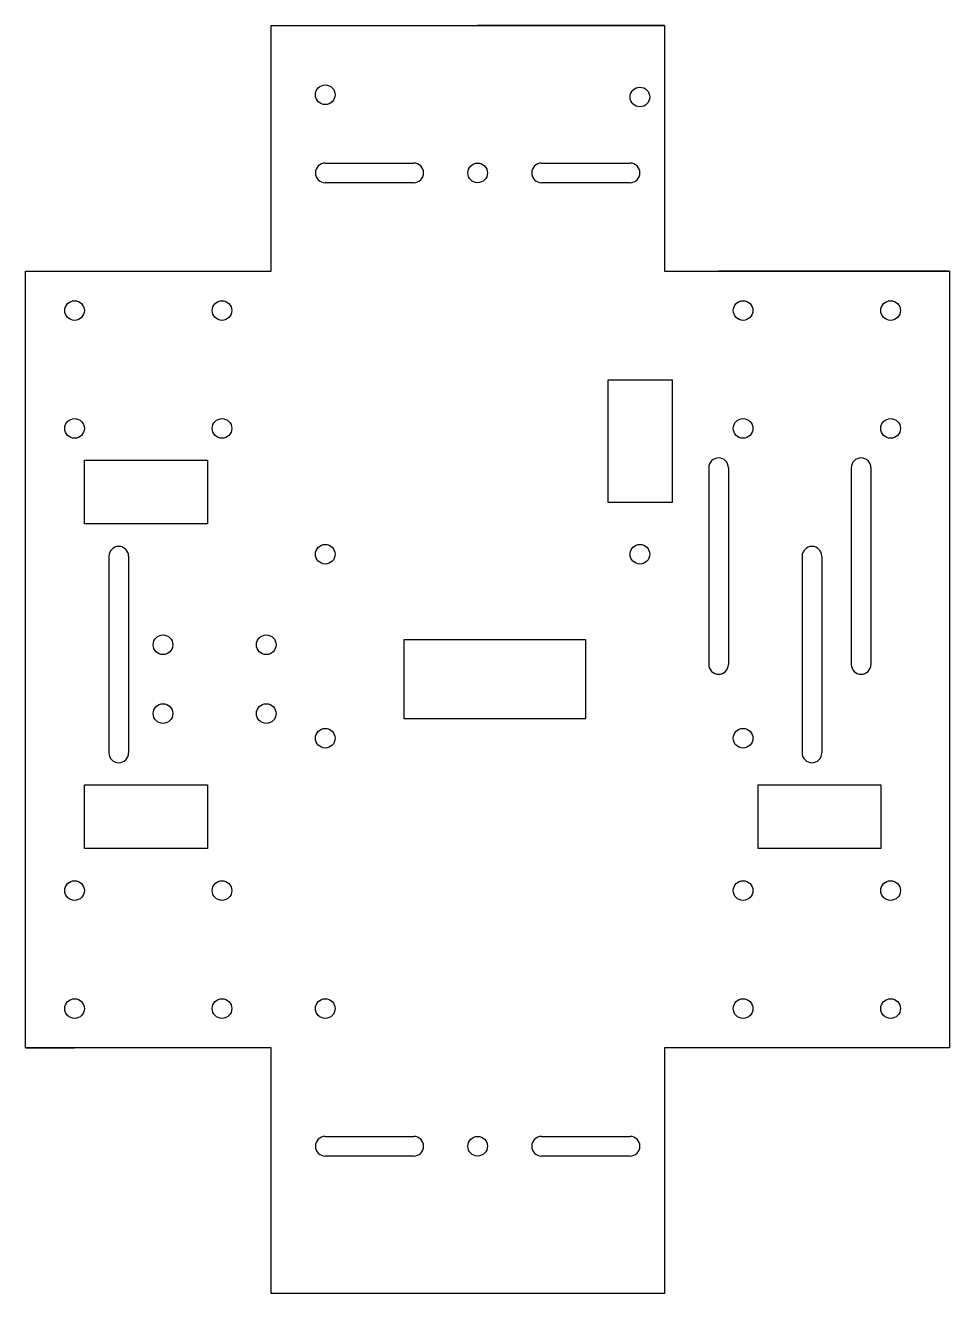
# Model space of a CAD drawing. Header units: millimetres. Extents: x -1 to 187, y 1 to 259.
import ezdxf

# ---------------------------------------------------------------- set-up
doc = ezdxf.new("R2010")
doc.units = ezdxf.units.MM

msp = doc.modelspace()

# ---------------------------------------------------------------- linework, layer by layer
for p, q in [((49.48, 208.72), (49.48, 258.72)), ((49.48, 258.72), (129.48, 258.72)), ((129.48, 258.72), (91.48, 258.72)), ((129.48, 258.72), (129.48, 208.72)), ((60.48, 230.72), (78.48, 230.72)), ((104.48, 230.72), (122.48, 230.72)), ((78.48, 226.72), (60.48, 226.72)), ((122.48, 226.72), (104.48, 226.72)), ((-0.52, 208.72), (49.48, 208.72)), ((-0.52, 50.72), (-0.52, 208.72)), ((-0.52, 208.72), (9.48, 208.72)), ((-0.52, 208.72), (18.48, 208.72)), ((-0.52, 208.72), (27.48, 208.72)), ((129.48, 208.72), (187.48, 208.72)), ((187.48, 208.72), (140.48, 208.72)), ((187.48, 208.72), (159.48, 208.72)), ((187.48, 208.72), (169.48, 208.72)), ((187.48, 208.72), (175.48, 208.72)), ((187.48, 208.72), (187.48, 50.72)), ((118.06, 161.65), (118.06, 186.65)), ((118.06, 186.65), (131.06, 186.65)), ((131.06, 186.65), (131.06, 161.65)), ((11.54, 170.3), (36.54, 170.3)), ((11.54, 157.3), (11.54, 170.3)), ((36.54, 170.3), (36.54, 157.3)), ((138.48, 168.72), (138.48, 128.72)), ((142.48, 168.72), (142.48, 128.72)), ((167.48, 168.72), (167.48, 128.72)), ((171.48, 168.72), (171.48, 128.72)), ((131.06, 161.65), (118.06, 161.65)), ((36.54, 157.3), (11.54, 157.3)), ((16.48, 150.72), (16.48, 110.72)), ((20.48, 150.72), (20.48, 110.72)), ((157.48, 150.72), (157.48, 110.72)), ((161.48, 150.72), (161.48, 110.72)), ((76.48, 133.72), (76.48, 117.72)), ((113.48, 133.72), (76.48, 133.72)), ((113.48, 117.72), (113.48, 133.72)), ((76.48, 117.72), (113.48, 117.72)), ((11.54, 104.25), (36.54, 104.25)), ((11.54, 91.25), (11.54, 104.25)), ((36.54, 104.25), (36.54, 91.25)), ((148.52, 104.25), (173.52, 104.25)), ((148.52, 91.25), (148.52, 104.25)), ((173.52, 104.25), (173.52, 91.25)), ((36.54, 91.25), (11.54, 91.25)), ((173.52, 91.25), (148.52, 91.25)), ((49.48, 50.72), (-0.52, 50.72)), ((-0.52, 50.72), (9.48, 50.72)), ((49.48, 0.72), (49.48, 50.72)), ((187.48, 50.72), (129.48, 50.72)), ((129.48, 50.72), (129.48, 0.72)), ((187.48, 50.72), (175.48, 50.72)), ((60.48, 32.72), (78.48, 32.72)), ((104.48, 32.72), (122.48, 32.72)), ((78.48, 28.72), (60.48, 28.72)), ((122.48, 28.72), (104.48, 28.72)), ((129.48, 0.72), (49.48, 0.72)), ((129.48, 0.72), (91.48, 0.72))]:
    msp.add_line(p, q)
for centre in [(60.48, 244.6), (124.48, 244.15), (91.48, 228.72), (9.48, 200.72), (39.48, 200.72), (145.48, 200.72), (175.48, 200.72), (9.48, 176.72), (39.48, 176.72), (145.48, 176.72), (175.48, 176.72), (60.48, 151.15), (124.48, 151.15), (27.48, 132.72), (48.48, 132.72), (27.48, 118.72), (48.48, 118.72), (60.48, 113.72), (145.48, 113.72), (9.48, 82.72), (39.48, 82.72), (145.48, 82.72), (175.48, 82.72), (9.48, 58.72), (39.48, 58.72), (60.48, 58.72), (145.48, 58.72), (175.48, 58.72), (91.48, 30.72)]:
    msp.add_circle(centre, 2)
for centre, start, end in [((60.48, 228.72), 90, 270), ((78.48, 228.72), 270, 90), ((104.48, 228.72), 90, 270), ((122.48, 228.72), 270, 90), ((140.48, 168.72), 0, 180), ((169.48, 168.72), 0, 180), ((18.48, 150.72), 0, 180), ((159.48, 150.72), 0, 180), ((140.48, 128.72), 180, 0), ((169.48, 128.72), 180, 0), ((18.48, 110.72), 180, 0), ((159.48, 110.72), 180, 0), ((60.48, 30.72), 90, 270), ((78.48, 30.72), 270, 90), ((104.48, 30.72), 90, 270), ((122.48, 30.72), 270, 90)]:
    msp.add_arc(centre, 2, start, end)

doc.saveas('drawing.dxf')
